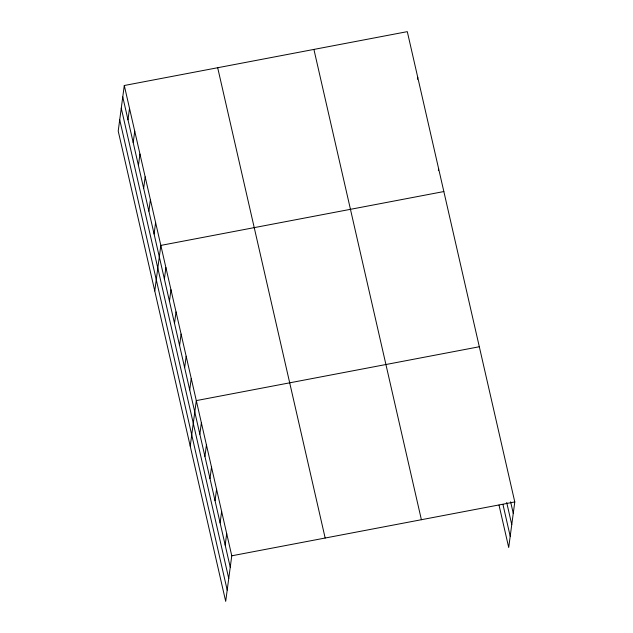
<?xml version="1.0" encoding="UTF-8"?>
<svg xmlns="http://www.w3.org/2000/svg" width="633" height="633" viewBox="0 0 633 633"><rect width="100%" height="100%" fill="white"/><g stroke="black" fill="none" stroke-linecap="round" stroke-linejoin="round"><path stroke-width="0.95" d="M124.29 85.502L118.213 131.055L225.696 601.35L231.773 555.798L124.29 85.502L407.304 31.65L514.787 501.945L508.71 547.498L499.01 505.079M127.985 119.779L129.512 108.346M133.207 142.623L134.734 131.189M138.429 165.466L139.956 154.033M143.651 188.31L145.179 176.876M148.874 211.153L150.393 199.719M154.088 233.996L155.615 222.563M154.761 290.958L160.837 245.406L443.844 191.554M164.382 279.011L165.901 267.577M169.446 301.181L170.973 289.748M174.51 323.352L176.037 311.919M179.582 345.523L181.101 334.089M184.646 367.694L186.173 356.26M189.71 389.865L191.237 378.431M190.224 446.154L196.309 400.602L479.316 346.749M199.846 434.206L201.373 422.773M204.918 456.377L206.437 444.944M209.982 478.548L211.509 467.114M215.046 500.719L216.573 489.285M220.118 522.89L221.637 511.456M225.182 545.06L226.709 533.627M417.487 79.244L417.74 77.337M438.368 170.609L438.629 168.71M231.773 555.798L514.787 501.945M510.617 501.811L513.26 513.379M506.693 502.467L511.757 524.638M502.942 504.422L510.206 536.238M313.913 49.421L421.388 519.717M217.689 67.731L325.164 538.026M122.77 96.944L230.246 567.231M121.267 108.196L228.75 578.491M119.716 119.795L227.2 590.091"/></g></svg>
